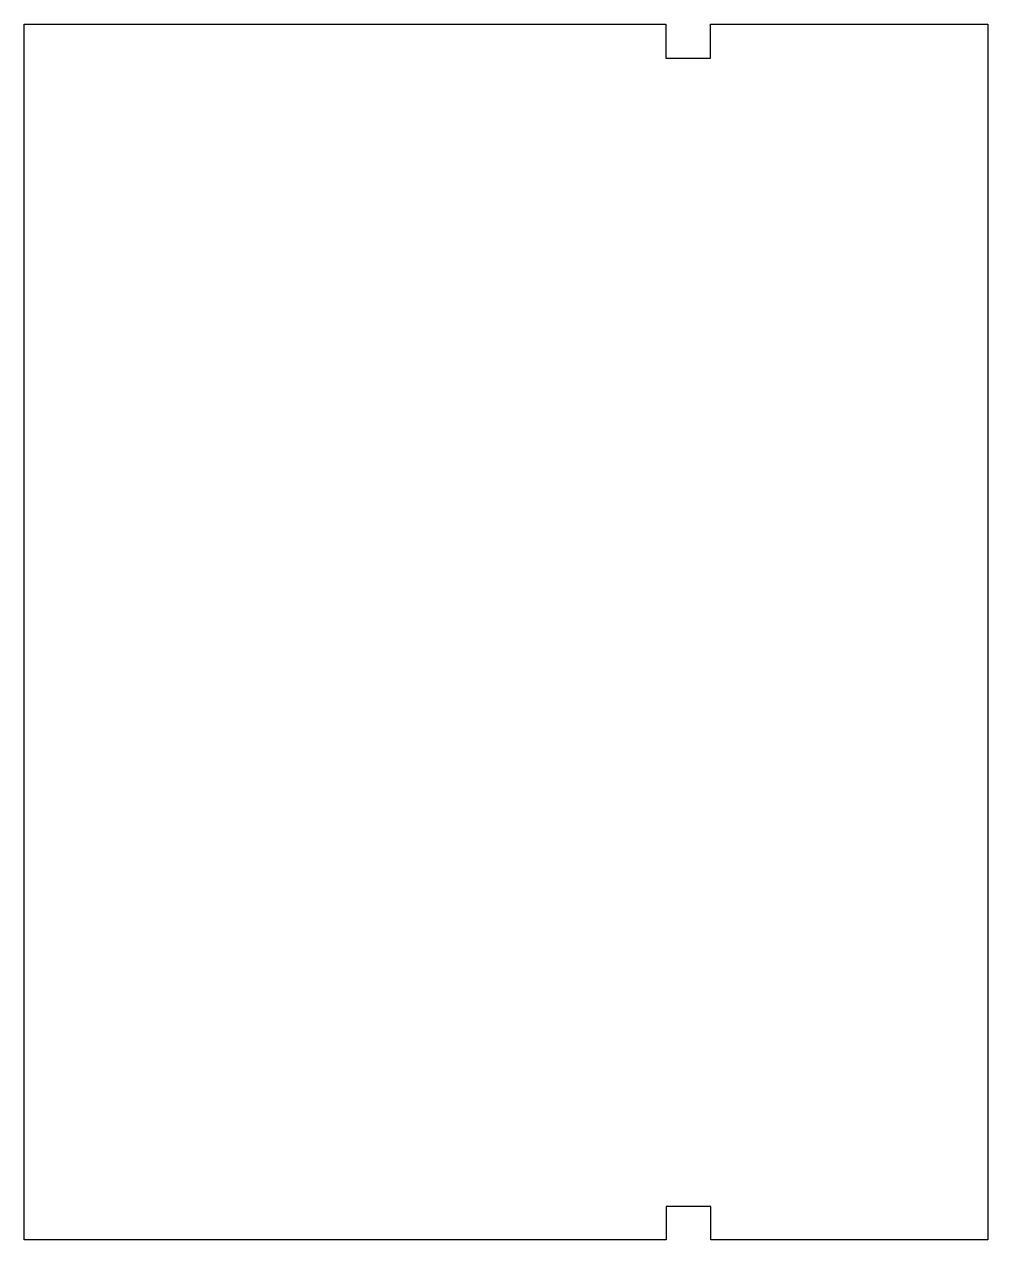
# Model space of a CAD drawing. Extents: x 24 to 200, y -4 to 218.
import ezdxf

# ---------------------------------------------------------------- set-up
doc = ezdxf.new("R2010")
doc.units = 0
doc.layers.get('0').update_dxf_attribs({"linetype": 'continuous'})

msp = doc.modelspace()

# ---------------------------------------------------------------- linework, layer by layer
at = {"color": 7}
msp.add_lwpolyline([(141.613005, -3.704107), (24.386801, -3.704107), (24.386801, 218.249911), (141.54463, 218.249911), (141.54463, 212.063609), (149.713819, 212.063609), (149.713819, 218.249911), (200.352321, 218.249911), (200.352321, -3.704107), (149.777555, -3.704107), (149.777555, 2.377209), (141.613005, 2.377209)], close=True, dxfattribs=at)

doc.saveas('drawing.dxf')
